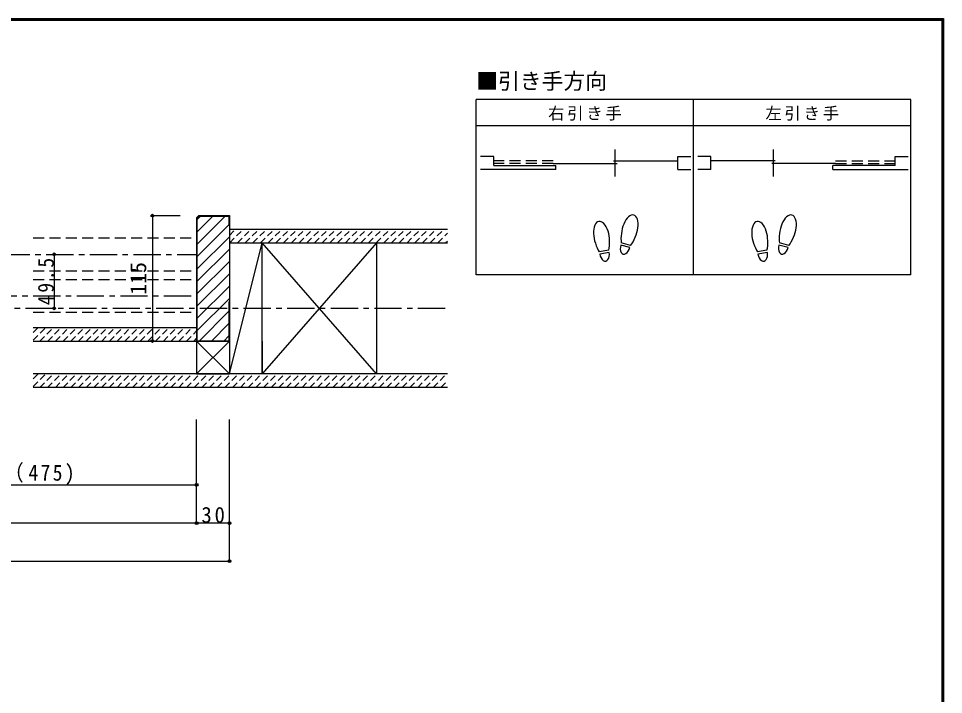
# Model space of a CAD drawing. Units: millimetres at full size, sheet at 1:5. Extents: x -973 to 977, y -718 to 696.
# Drawn here: x 128 to 977, y 76 to 696 of the extents above; entities that cross this region are included whole.
import ezdxf
from ezdxf.enums import TextEntityAlignment as Align

# ---------------------------------------------------------------- set-up
doc = ezdxf.new("R2010")
doc.units = ezdxf.units.MM
doc.header["$LTSCALE"] = 5
doc.header["$PDMODE"] = 32
doc.header["$PDSIZE"] = 2.5
for name, pattern in [('CHAIN1', [8, 5, -1, 1, -1]), ('DASHED1', [1.8, 1.2, -0.6]), ('DASHED2', [3, 2, -1])]:
    doc.linetypes.add(name, pattern=pattern)
for name, color, linetype in [('0-1_通り芯', 4, 'CHAIN1'), ('0-2_柱', 3, 'Continuous'), ('0-3_仕上げ', 2, 'Continuous'), ('0-4_枠', 3, 'Continuous'), ('0-6_扉', 7, 'Continuous'), ('0-8_戸当り', 3, 'Continuous'), ('0-A_文字', 7, 'Continuous'), ('0-B_寸法', 7, 'Continuous'), ('0-C_ハッチ', 4, 'DASHED1'), ('F-1_枠', 6, 'Continuous')]:
    doc.layers.add(name, color=color, linetype=linetype)
doc.styles.add('ＭＳ ゴシック', font='')
doc.styles.get('ＭＳ ゴシック').set_extended_font_data('MS Gothic')

msp = doc.modelspace()

# ---------------------------------------------------------------- linework, layer by layer
at = {"layer": '0-1_通り芯'}
msp.add_line((-865.347, 430), (521.653, 430), dxfattribs=at)
at = {"layer": '0-2_柱', "color": 7}
for p, q in [((321.653, 370), (351.73, 490)), ((456.73, 490), (351.73, 370)), ((456.73, 370), (351.73, 490)), ((291.653, 400), (321.653, 370)), ((321.653, 400), (291.653, 370))]:
    msp.add_line(p, q, dxfattribs=at)
at = {"layer": '0-2_柱'}
for p, q in [((351.73, 370), (351.73, 490)), ((321.653, 400), (291.653, 400)), ((321.653, 400), (321.653, 370)), ((351.73, 400), (351.73, 370)), ((456.73, 370), (351.73, 370))]:
    msp.add_line(p, q, dxfattribs=at)
for points in [[(351.73, 490), (456.73, 490), (456.73, 370)], [(291.653, 400), (291.653, 370), (321.653, 370)]]:
    msp.add_lwpolyline(points, dxfattribs=at)
at = {"layer": '0-3_仕上げ'}
for p, q in [((321.653, 502.5), (521.653, 502.5)), ((321.653, 490), (521.653, 490)), ((141.653, 412.5), (291.653, 412.5)), ((141.653, 400), (321.653, 400)), ((521.653, 370), (141.653, 370)), ((521.653, 357.5), (141.653, 357.5))]:
    msp.add_line(p, q, dxfattribs=at)
at = {"layer": '0-4_枠'}
for p, q in [((293.981, 514.5), (292.153, 512.671)), ((292.153, 400), (292.153, 512.671)), ((293.774, 515), (321.653, 515)), ((293.981, 514.5), (321.153, 514.5)), ((321.153, 514.5), (321.153, 506)), ((321.653, 515), (321.653, 400)), ((321.653, 506), (321.153, 506)), ((321.153, 436), (321.653, 436)), ((321.153, 436), (321.153, 400)), ((291.653, 400), (321.653, 400))]:
    msp.add_line(p, q, dxfattribs=at)
msp.add_lwpolyline([(293.774, 515), (291.653, 512.879), (291.653, 400)], dxfattribs=at)
at = {"layer": '0-6_扉', "color": 2, "linetype": 'DASHED2'}
for p, q in [((141.653, 494.5), (291.653, 494.5)), ((141.653, 464.5), (291.653, 464.5)), ((141.653, 456.5), (291.653, 456.5)), ((141.653, 426.5), (291.653, 426.5))]:
    msp.add_line(p, q, dxfattribs=at)
at = {"layer": '0-8_戸当り'}
for p, q in [((675.595, 550.854), (675.595, 575.654)), ((820.717, 550.854), (820.717, 575.654)), ((689.087, 485.706), (680.607, 487.978)), ((689.631, 487.735), (681.15, 490.007)), ((834.209, 485.706), (825.729, 487.978)), ((834.753, 487.735), (826.272, 490.007)), ((669.62, 483.378), (660.973, 481.853)), ((669.984, 481.31), (661.338, 479.785)), ((814.742, 483.378), (806.096, 481.853)), ((815.107, 481.31), (806.46, 479.785))]:
    msp.add_line(p, q, dxfattribs=at)
at = {"layer": '0-8_戸当り', "linetype": 'DASHED2'}
for p, q in [((618.633, 565.254), (564.072, 565.254)), ((618.633, 562.854), (564.072, 562.854)), ((877.678, 565.254), (932.239, 565.254)), ((877.678, 562.854), (932.239, 562.854))]:
    msp.add_line(p, q, dxfattribs=at)
at = {"layer": '0-8_戸当り', "color": 2}
for p, q in [((564.072, 561.054), (621.033, 561.054)), ((618.633, 562.854), (677.195, 562.854)), ((621.033, 557.454), (621.033, 561.054)), ((673.995, 565.254), (732.956, 565.254)), ((822.317, 565.254), (763.356, 565.254)), ((877.678, 562.854), (819.117, 562.854)), ((875.278, 557.454), (875.278, 561.054)), ((932.239, 561.054), (875.278, 561.054)), ((621.033, 557.454), (552.072, 557.454)), ((732.956, 557.454), (744.956, 557.454)), ((763.356, 557.454), (751.356, 557.454)), ((875.278, 557.454), (944.239, 557.454))]:
    msp.add_line(p, q, dxfattribs=at)
for points in [[(564.072, 561.054), (564.072, 569.254), (552.072, 569.254)], [(732.956, 557.454), (732.956, 569.254), (744.956, 569.254)], [(763.356, 557.454), (763.356, 569.254), (751.356, 569.254)], [(932.239, 561.054), (932.239, 569.254), (944.239, 569.254)]]:
    msp.add_lwpolyline(points, dxfattribs=at)
at = {"layer": '0-8_戸当り'}
for centre, major_axis, ratio, start_param, end_param in [((662.958, 495.877), (-2.445, 13.867), 0.5, 4.3405914, 8.2257792), ((688.876, 501.878), (3.644, 13.601), 0.5, 4.3405914, 8.2257792), ((808.08, 495.877), (-2.445, 13.867), 0.5, 4.3405914, 8.2257792), ((833.998, 501.878), (3.644, 13.601), 0.5, 4.3405914, 8.2257792), ((688.771, 501.489), (4.416, 16.48), 0.4, 1.8506333, 2.4428768), ((688.771, 501.489), (4.416, 16.48), 0.4, 3.8403085, 4.432552), ((833.894, 501.489), (4.416, 16.48), 0.4, 1.8506333, 2.4428768), ((833.894, 501.489), (4.416, 16.48), 0.4, 3.8403085, 4.432552), ((663.028, 495.481), (-2.963, 16.802), 0.4, 1.8506333, 2.4428768), ((663.028, 495.481), (-2.963, 16.802), 0.4, 3.8403085, 4.432552), ((684.847, 486.842), (1.894, 7.067), 0.6, 1.5707963, 4.712389), ((808.15, 495.481), (-2.963, 16.802), 0.4, 1.8506333, 2.4428768), ((808.15, 495.481), (-2.963, 16.802), 0.4, 3.8403085, 4.432552), ((829.969, 486.842), (1.894, 7.067), 0.6, 1.5707963, 4.712389), ((665.661, 480.548), (-1.27, 7.205), 0.6, 1.5707963, 4.712389), ((810.783, 480.548), (-1.27, 7.205), 0.6, 1.5707963, 4.712389)]:
    msp.add_ellipse(centre, major_axis=major_axis, ratio=ratio, start_param=start_param, end_param=end_param, dxfattribs=at)
at = {"layer": '0-A_文字', "color": 3}
for p, q in [((946.639, 621.667), (548.072, 621.667)), ((548.072, 460.667), (548.072, 621.667)), ((747.356, 460.667), (747.356, 621.667)), ((946.639, 460.667), (946.639, 621.667)), ((548.072, 597.667), (946.639, 597.667)), ((946.639, 460.667), (548.072, 460.667))]:
    msp.add_line(p, q, dxfattribs=at)
at = {"layer": '0-B_寸法', "color": 4}
for p, q in [((251.012, 515), (251.012, 400)), ((251.012, 515), (276.653, 515)), ((160.86, 479.5), (160.86, 430)), ((251.012, 400), (276.653, 400)), ((321.653, 198), (321.653, 328)), ((-58.347, 268), (291.653, 268)), ((291.653, 233), (-635.347, 233)), ((-665.347, 198), (321.653, 198))]:
    msp.add_line(p, q, dxfattribs=at)
at = {"layer": '0-B_寸法', "color": 4, "linetype": 'CHAIN1'}
for p, q in [((-646.347, 479.5), (291.653, 479.5)), ((-298.347, 441.5), (291.653, 441.5))]:
    msp.add_line(p, q, dxfattribs=at)
at = {"layer": '0-B_寸法', "color": 4}
msp.add_lwpolyline([(321.653, 233), (291.653, 233), (291.653, 328)], dxfattribs=at)
at = {"layer": '0-B_寸法'}
for p in [(251.012, 515), (160.86, 479.5), (160.86, 430), (251.012, 400), (291.653, 268), (291.653, 233), (321.653, 233), (321.653, 198)]:
    msp.add_point(p, dxfattribs=at)
at = {"layer": '0-C_ハッチ', "linetype": 'Continuous'}
for p, q in [((306.58, 514.5), (292.153, 500.072)), ((317.894, 514.5), (292.153, 488.759)), ((295.267, 514.5), (292.153, 511.386)), ((321.153, 506.445), (292.153, 477.445)), ((321.653, 495.631), (292.153, 466.131)), ((321.653, 484.318), (292.153, 454.818)), ((321.653, 473.004), (292.153, 443.504)), ((321.653, 461.69), (292.153, 432.19)), ((321.653, 450.377), (292.153, 420.876)), ((321.653, 439.063), (292.153, 409.563)), ((321.153, 427.249), (293.904, 400)), ((321.153, 415.935), (305.217, 400)), ((321.153, 404.622), (316.531, 400))]:
    msp.add_line(p, q, dxfattribs=at)
at = {"layer": '0-C_ハッチ'}
for p, q in [((321.653, 496.768), (327.385, 502.5)), ((321.956, 490), (334.456, 502.5)), ((329.027, 490), (341.527, 502.5)), ((336.098, 490), (348.598, 502.5)), ((343.169, 490), (355.669, 502.5)), ((350.24, 490), (362.74, 502.5)), ((357.311, 490), (369.811, 502.5)), ((364.382, 490), (376.882, 502.5)), ((371.453, 490), (383.953, 502.5)), ((378.524, 490), (391.024, 502.5)), ((385.595, 490), (398.095, 502.5)), ((392.666, 490), (405.166, 502.5)), ((399.737, 490), (412.237, 502.5)), ((406.809, 490), (419.309, 502.5)), ((413.88, 490), (426.38, 502.5)), ((420.951, 490), (433.451, 502.5)), ((428.022, 490), (440.522, 502.5)), ((435.093, 490), (447.593, 502.5)), ((442.164, 490), (454.664, 502.5)), ((449.235, 490), (461.735, 502.5)), ((456.306, 490), (468.806, 502.5)), ((463.377, 490), (475.877, 502.5)), ((470.448, 490), (482.948, 502.5)), ((477.519, 490), (490.019, 502.5)), ((484.59, 490), (497.09, 502.5)), ((491.661, 490), (504.161, 502.5)), ((498.732, 490), (511.232, 502.5)), ((505.803, 490), (518.303, 502.5)), ((512.875, 490), (521.653, 498.779)), ((519.946, 490), (521.653, 491.707)), ((141.653, 407.834), (146.319, 412.5)), ((141.653, 400.763), (153.39, 412.5)), ((147.961, 400), (160.461, 412.5)), ((155.032, 400), (167.532, 412.5)), ((162.103, 400), (174.603, 412.5)), ((169.174, 400), (181.674, 412.5)), ((176.245, 400), (188.745, 412.5)), ((183.316, 400), (195.816, 412.5)), ((190.387, 400), (202.887, 412.5)), ((197.458, 400), (209.958, 412.5)), ((204.529, 400), (217.029, 412.5)), ((211.6, 400), (224.1, 412.5)), ((218.671, 400), (231.171, 412.5)), ((225.742, 400), (238.242, 412.5)), ((232.814, 400), (245.314, 412.5)), ((239.885, 400), (252.385, 412.5)), ((246.956, 400), (259.456, 412.5)), ((254.027, 400), (266.527, 412.5)), ((261.098, 400), (273.598, 412.5)), ((268.169, 400), (280.669, 412.5)), ((275.24, 400), (287.74, 412.5)), ((282.311, 400), (291.653, 409.342)), ((289.382, 400), (291.653, 402.271)), ((141.653, 358.337), (153.316, 370)), ((141.653, 365.408), (146.245, 370)), ((147.887, 357.5), (160.387, 370)), ((154.958, 357.5), (167.458, 370)), ((162.029, 357.5), (174.529, 370)), ((169.1, 357.5), (181.6, 370)), ((176.171, 357.5), (188.671, 370)), ((183.242, 357.5), (195.742, 370)), ((190.314, 357.5), (202.814, 370)), ((197.385, 357.5), (209.885, 370)), ((204.456, 357.5), (216.956, 370)), ((211.527, 357.5), (224.027, 370)), ((218.598, 357.5), (231.098, 370)), ((225.669, 357.5), (238.169, 370)), ((232.74, 357.5), (245.24, 370)), ((239.811, 357.5), (252.311, 370)), ((246.882, 357.5), (259.382, 370)), ((253.953, 357.5), (266.453, 370)), ((261.024, 357.5), (273.524, 370)), ((268.095, 357.5), (280.595, 370)), ((275.166, 357.5), (287.666, 370)), ((282.237, 357.5), (294.737, 370)), ((289.309, 357.5), (301.809, 370)), ((296.38, 357.5), (308.88, 370)), ((303.451, 357.5), (315.951, 370)), ((310.522, 357.5), (323.022, 370)), ((317.593, 357.5), (330.093, 370)), ((324.664, 357.5), (337.164, 370)), ((331.735, 357.5), (344.235, 370)), ((338.806, 357.5), (351.306, 370)), ((345.877, 357.5), (358.377, 370)), ((352.948, 357.5), (365.448, 370)), ((360.019, 357.5), (372.519, 370)), ((367.09, 357.5), (379.59, 370)), ((374.161, 357.5), (386.661, 370)), ((381.232, 357.5), (393.732, 370)), ((388.303, 357.5), (400.803, 370)), ((395.375, 357.5), (407.875, 370)), ((402.446, 357.5), (414.946, 370)), ((409.517, 357.5), (422.017, 370)), ((416.588, 357.5), (429.088, 370)), ((423.659, 357.5), (436.159, 370)), ((430.73, 357.5), (443.23, 370)), ((437.801, 357.5), (450.301, 370)), ((444.872, 357.5), (457.372, 370)), ((451.943, 357.5), (464.443, 370)), ((459.014, 357.5), (471.514, 370)), ((466.085, 357.5), (478.585, 370)), ((473.156, 357.5), (485.656, 370)), ((480.227, 357.5), (492.727, 370)), ((487.298, 357.5), (499.798, 370)), ((494.369, 357.5), (506.869, 370)), ((501.441, 357.5), (513.941, 370)), ((508.512, 357.5), (521.012, 370)), ((515.583, 357.5), (521.653, 363.57))]:
    msp.add_line(p, q, dxfattribs=at)
at = {"layer": 'F-1_枠'}
for p, q in [((-973.347, 695.833), (976.653, 695.833)), ((974.986, 695.833), (974.986, -700.833)), ((975.82, 695.833), (975.82, -700.833)), ((976.653, 695.833), (976.653, -700.833)), ((-973.347, 695), (976.653, 695)), ((-973.347, 694.167), (976.653, 694.167))]:
    msp.add_line(p, q, dxfattribs=at)

# ---------------------------------------------------------------- texts
at = {"layer": '0-A_文字', "style": 'ＭＳ ゴシック'}
msp.add_text('■引き手方向', height=14.66, dxfattribs=at).set_placement((548.072, 626.667), align=Align.BOTTOM_LEFT)
at = {"layer": '0-A_文字', "char_height": 11, "attachment_point": 7, "style": 'ＭＳ ゴシック'}
for s, insert in [('\\T1.17;右引き手', (613.964, 602.167)), ('\\T1.17;左引き手', (813.248, 602.167))]:
    msp.add_mtext(s, dxfattribs=dict(at, insert=insert))
at = {"layer": '0-B_寸法', "style": 'ＭＳ ゴシック'}
msp.add_text('115', height=14.66, rotation=90, dxfattribs=at).set_placement((249.762, 442.5), align=Align.BOTTOM_LEFT)
at = {"layer": '0-B_寸法', "insert": (160.86, 432.875), "char_height": 14.66, "attachment_point": 7, "rotation": 90, "style": 'ＭＳ ゴシック'}
msp.add_mtext('\\T1.28;\\W0.9;49.5', dxfattribs=at)
at = {"layer": '0-B_寸法', "char_height": 14.66, "attachment_point": 7, "style": 'ＭＳ ゴシック'}
for s, insert in [('\\T1.24;\\W0.9;539（475)', (81.653, 268)), ('\\T1.27;\\W0.95;30', (296.028, 233))]:
    msp.add_mtext(s, dxfattribs=dict(at, insert=insert))

doc.saveas('drawing.dxf')
